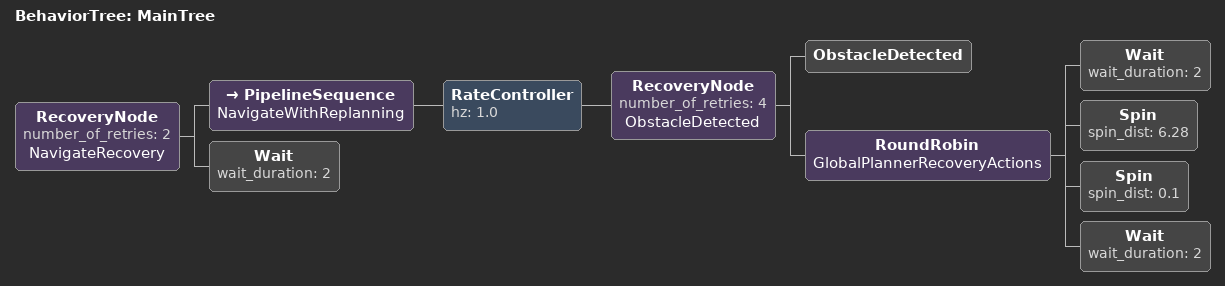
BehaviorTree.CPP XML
<!--
  This Behavior Tree replans the global path periodically at 1 Hz and it also has
  recovery actions.
-->
<root main_tree_to_execute="MainTree">
  <BehaviorTree ID="MainTree">
    <RecoveryNode number_of_retries="2" name="NavigateRecovery">
      <PipelineSequence name="NavigateWithReplanning">
        <RateController hz="1.0">
          <RecoveryNode number_of_retries="4" name="ObstacleDetected">
            <ObstacleDetected/>
            <RoundRobin name="GlobalPlannerRecoveryActions">
              <Wait wait_duration="2"/>
              <Spin spin_dist="6.28"/>
              <Spin spin_dist="0.1"/>
              <Wait wait_duration="2"/>
            </RoundRobin>
          </RecoveryNode>
        </RateController>
      </PipelineSequence>
        <Wait wait_duration="2"/>
    </RecoveryNode>
  </BehaviorTree>
</root>
